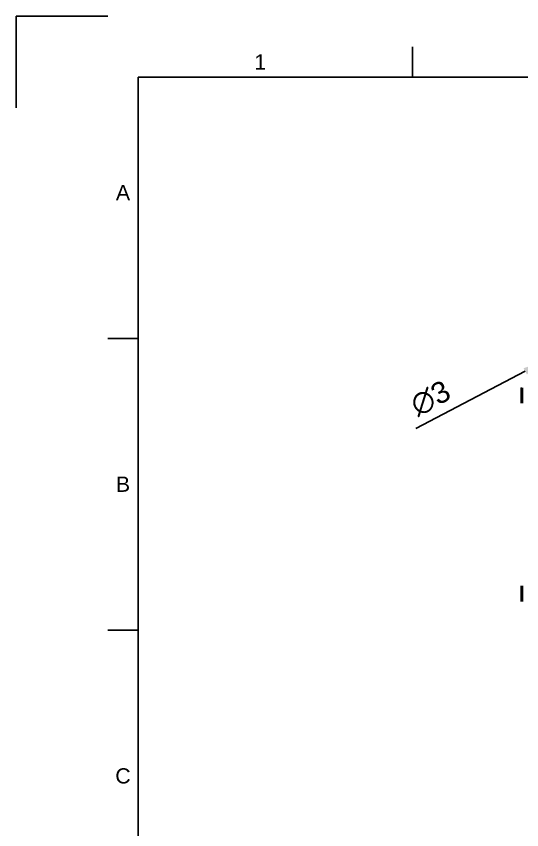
# Model space of a CAD drawing. Header units: millimetres. Extents: x 0 to 420, y 0 to 297.
# Drawn here: x 0 to 82.9, y 163.6 to 297 of the extents above; entities that cross this region are included whole.
import ezdxf
from ezdxf.enums import TextEntityAlignment as Align

# ---------------------------------------------------------------- set-up
doc = ezdxf.new("R2010")
doc.units = ezdxf.units.MM
doc.header["$LTSCALE"] = 0.75
for name, color, linetype, lineweight in [('BORDER', 7, 'Continuous', 25), ('FD_Dimensions', 7, 'Continuous', 25), ('Visible', 7, 'Continuous', 50)]:
    doc.layers.add(name, color=color, linetype=linetype, lineweight=lineweight)
doc.styles.add('FusionTitle', font='Arial.ttf')
doc.styles.get("Standard").update_dxf_attribs({"font": 'Arial.ttf'})
doc.dimstyles.new('Dim-ISO-25', dxfattribs={"dimtxt": 3.5, "dimasz": 3.5, "dimexe": 2.1, "dimexo": 2.1, "dimgap": 1.4, "dimtad": 1, "dimzin": 12, "dimdsep": 46, "dimtxsty": 'Standard', "dimcen": 0, "dimazin": 3, "dimtp": 0.1, "dimtm": 0.1, "dimtfac": 0.714286, "dimtmove": 0, "dimatfit": 3, "dimfxl": 1, "dimtzin": 12, "dimarcsym": 0})

# ---------------------------------------------------------------- blocks, each defined once
blk = doc.blocks.new('ISO_A3_SHEET')
at = {"layer": 'BORDER'}
for p, q in [((65, 292), (65, 287)), ((410, 287), (20, 287)), ((20, 287), (20, 10)), ((15, 244.16666), (20, 244.16666)), ((15, 196.33333), (20, 196.33333))]:
    blk.add_line(p, q, dxfattribs=at)
at = {"layer": 'Defpoints'}
for p, q in [((15, 297), (0, 297)), ((0, 297), (0, 282))]:
    blk.add_line(p, q, dxfattribs=at)
at = {"layer": 'BORDER', "style": 'FusionTitle'}
for s, p in [('1', (40, 289.5)), ('A', (17.5, 268.08333)), ('B', (17.5, 220.25)), ('C', (17.5, 172.41667))]:
    blk.add_text(s, height=2.5, dxfattribs=at).set_placement(p, align=Align.MIDDLE)
blk = doc.blocks.new('*D18')
at = {"layer": 'Defpoints', "color": 0, "transparency": 16777216}
for p in [(89.218722, 241.781828), (86.561231, 240.3898)]:
    blk.add_point(p, dxfattribs=at)
at = {"layer": 'FD_Dimensions', "color": 0, "lineweight": -2, "transparency": 16777216}
for p, q in [((92.319128, 243.405862), (95.419533, 245.029895)), ((89.218722, 241.781828), (86.561231, 240.3898)), ((65.516531, 229.366307), (83.460826, 238.765766))]:
    blk.add_line(p, q, dxfattribs=at)
at = {"layer": 'FD_Dimensions', "color": 0, "transparency": 16777216}
for points in [[(92.048455, 243.922596), (92.5898, 242.889127), (89.218722, 241.781828)], [(83.190153, 239.2825), (83.731498, 238.249032), (86.561231, 240.3898)]]:
    blk.add_solid(points, dxfattribs=at)
at = {"layer": 'FD_Dimensions', "color": 0, "transparency": 16777216, "insert": (67.935282, 234.341543), "char_height": 3.5, "attachment_point": 5, "rotation": 27.64616871}
blk.add_mtext('∅3', dxfattribs=at)

msp = doc.modelspace()

# ---------------------------------------------------------------- linework, layer by layer
at = {"layer": 'Visible'}
for points, knots in [([(82.89, 236.086), (82.89, 236.086), (82.89, 236.018), (82.89, 235.794), (82.89, 235.584), (82.89, 235.137), (82.89, 234.811), (82.89, 234.217), (82.89, 233.838), (82.89, 233.517)], [0.65779513, 0.65779513, 0.65779513, 0.65779513, 0.72517171, 0.72517171, 0.8060049, 0.8060049, 0.89908098, 0.89908098, 0.99530479, 0.99530479, 0.99530479, 0.99530479]), ([(82.89, 203.574), (82.89, 203.254), (82.89, 202.875), (82.89, 202.28), (82.89, 201.954), (82.89, 201.508), (82.89, 201.298), (82.89, 201.074), (82.89, 201.006), (82.89, 201.006)], [0.32023105, 0.32023105, 0.32023105, 0.32023105, 0.41645486, 0.41645486, 0.50953094, 0.50953094, 0.59036413, 0.59036413, 0.65774071, 0.65774071, 0.65774071, 0.65774071])]:
    msp.add_open_spline(points, degree=3, knots=knots, dxfattribs=at)

# ---------------------------------------------------------------- block references
at = {"layer": 'BORDER'}
msp.add_blockref('ISO_A3_SHEET', (0, 0), dxfattribs=at)

# ---------------------------------------------------------------- dimensions: what is measured, and where the dimension line sits
at = {"layer": 'FD_Dimensions'}
dim = msp.add_diameter_dim_2p(p1=(89.219, 241.782), p2=(86.561, 240.39), dimstyle='Dim-ISO-25', override={"dimlfac": 1, "dimclrd": 0, "dimclre": 0}, dxfattribs=at)
dim.commit()
dim.dimension.update_dxf_attribs({"geometry": '*D18', "text_midpoint": (69.46, 231.432), "dimtype": 163})

doc.saveas('drawing.dxf')
